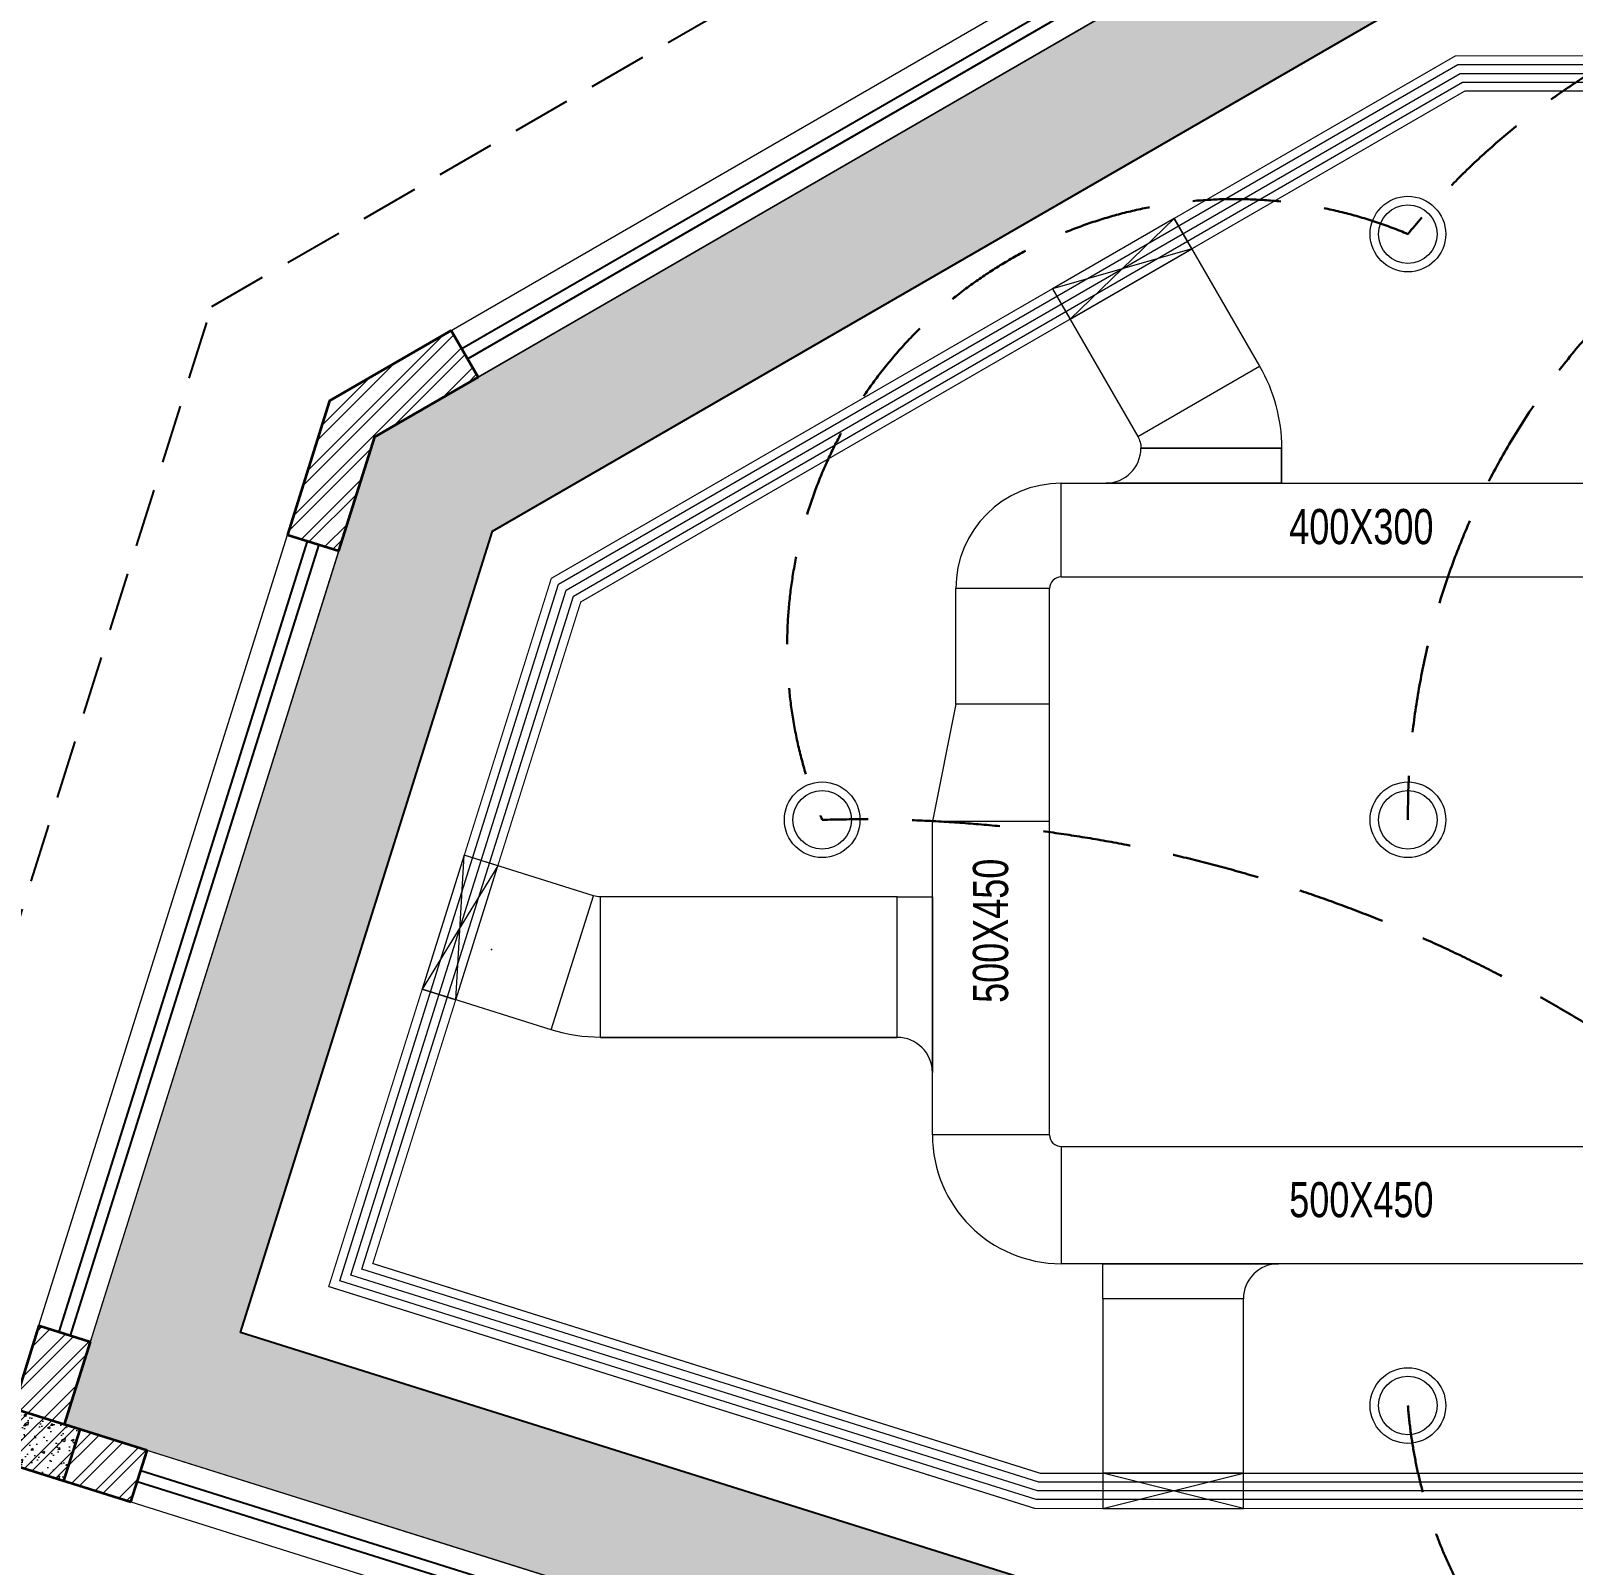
# Model space of a CAD drawing. Header units: millimetres. Extents: x -154478 to 73967, y -24076 to 107303.
# Drawn here: x -59718 to -53135, y 47595 to 54144 of the extents above; entities that cross this region are included whole.
import ezdxf

# ---------------------------------------------------------------- set-up
doc = ezdxf.new("R2010")
doc.units = ezdxf.units.MM
doc.header["$MEASUREMENT"] = 0
doc.header["$PDSIZE"] = -25
doc.linetypes.add('DASHED', pattern=[0.75, 0.5, -0.25])
doc.linetypes.add('HIDDEN', pattern=[0.375, 0.25, -0.125])
for name, color, linetype, lineweight in [('CA-ANNO-DIMS', 8, 'Continuous', 15), ('CA-COLUMN', 8, 'Continuous', 35), ('CA-ELEVATION', 8, 'Continuous', 15), ('CA-GLAZ', 8, 'Continuous', 25), ('CA-HATCH', 8, 'Continuous', 5), ('CA-WALL-EXTR', 8, 'Continuous', 35), ('E_CONTROL', 92, 'HIDDEN', 30), ('M_DETAIL', 7, 'Continuous', 9), ('M_SUPPLY DUCT', 5, 'Continuous', 9), ('Railing', 8, 'Continuous', 15)]:
    doc.layers.add(name, color=color, linetype=linetype, lineweight=lineweight)
for name, color, linetype in [('M_GRILL', 3, 'Continuous'), ('M_TEXT', 7, 'Continuous'), ('RCP', 5, 'Continuous')]:
    doc.layers.add(name, color=color, linetype=linetype)
doc.styles.add('A-TEXT', font='swisscl.ttf')
pattern_1 = [(45, (-141164.17, 0), (-66.29126, 66.29126), []), (45, (-141119.975, 0), (-66.29126, 66.29126), [])]

# ---------------------------------------------------------------- blocks, each defined once
blk = doc.blocks.new('C2 - 230 X 230')
at = {"layer": 'CA-HATCH'}
h = blk.add_hatch(dxfattribs=at)
h.set_pattern_fill('AR-CONC', color=256, scale=15, style=0)
h.set_pattern_definition([(50, (-125194.11, -47825.3), (107.58903, -9.41282), [11.25, -123.75]), (355, (-125194.11, -47825.3), (-20.8127, 112.82882), [9, -99]), (100.451444, (-125185.15, -47826.08), (86.77633, 103.416), [9.56103, -105.17132]), (46.1842, (-125194.11, -47795.3), (160.0862, -24.82789), [16.875, -185.625]), (96.63564, (-125180.77, -47797.37), (140.1993, 146.11779), [14.34155, -157.75706]), (351.18416, (-125194.11, -47795.3), (140.1993, 146.1178), [13.5, -148.5]), (21, (-125179.11, -47802.8), (89.53606, -60.392834), [11.25, -123.75]), (326, (-125179.11, -47802.8), (36.4973, 108.77251), [9, -99]), (71.451445, (-125171.65, -47807.83), (126.03336, 48.37967), [9.56103, -105.17132]), (37.5, (-125194.113, -47825.3), (1.823978, 49.934078), [0, -97.8, 0, -100.5, 0, -99.375]), (7.5, (-125194.11, -47825.3), (39.46043, 59.161757), [0, -57.3, 0, -95.55, 0, -37.875]), (327.5, (-125227.562, -47825.3), (80.073365, -3.383231), [0, -37.5, 0, -117, 0, -155.25]), (317.5, (-125242.56, -47825.3), (87.477925, 15.015747), [0, -48.75, 0, -77.7, 0, -110.25])])
h.paths.add_polyline_path([(230, 265), (0, 265), (0, -35), (230, -35)])
at = {"layer": 'CA-COLUMN'}
blk.add_lwpolyline([(0, 265), (230, 265), (230, -35), (0, -35)], close=True, dxfattribs=at)
blk = doc.blocks.new('A$Cb00ee4e1')
at = {"layer": 'CA-ANNO-DIMS', "color": 4}
for centre, radius in [((1500, 6569.2), 161.4), ((1500, 6569.2), 125), ((-1000, 4069.2), 161.4), ((1500, 4069.2), 161.4), ((-1000, 4069.2), 125), ((1500, 4069.2), 125), ((1500, 1569.2), 161.4), ((1500, 1569.2), 125)]:
    blk.add_circle(centre, radius, dxfattribs=at)

msp = doc.modelspace()

# ---------------------------------------------------------------- hatches: boundary and pattern name
at = {"layer": 'CA-HATCH', "transparency": 33554687}
h = msp.add_hatch(dxfattribs=at)
h.set_pattern_fill('ANSI32', color=256, scale=250)
h.set_pattern_definition(pattern_1)
h.paths.add_polyline_path([(-57808.034, 52666.494), (-57923.123, 52865.628), (-58442.603, 52565.393), (-58622.476, 51992.99), (-58403.055, 51924.038), (-58250.016, 52411.049)])
h = msp.add_hatch(dxfattribs=at)
h.set_pattern_fill('ANSI32', color=256, scale=250)
h.set_pattern_definition(pattern_1)
h.paths.add_polyline_path([(-59221.667, 48084.792), (-59574.649, 48195.713), (-59463.728, 48548.695), (-59683.149, 48617.647), (-59863.022, 48045.243), (-59290.618, 47865.37)])
at = {"layer": 'RCP', "transparency": 33554495}
h = msp.add_hatch(color=256, dxfattribs=at)
h.dxf.hatch_style = 1
h.paths.add_polyline_path([(-49940.445, 47537.426), (-49940.445, 16727.426), (-52740.445, 16727.426), (-52740.445, 47537.426), (-55478.392, 47537.426), (-58822.373, 48588.244), (-57747.614, 52008.412), (-53717.847, 54337.426), (-48963.044, 54337.426), (-44933.277, 52008.412), (-43858.518, 48588.244), (-47202.499, 47537.426)], flags=16)
h.paths.add_polyline_path([(-53340.445, 16127.426), (-53340.445, 46937.426), (-55570.445, 46937.426), (-59574.649, 48195.713), (-58250.016, 52411.049), (-53878.761, 54937.426), (-48802.129, 54937.426), (-44430.875, 52411.049), (-43106.242, 48195.713), (-47110.445, 46937.426), (-49340.445, 46937.426), (-49340.445, 16127.426)])
h.paths.add_polyline_path([(-52890.445, 46937.426), (-52890.445, 41864.724), (-53040.445, 41864.724), (-53040.445, 46937.426)], flags=16)
h.paths.add_polyline_path([(-49790.445, 46937.426), (-49790.445, 41864.724), (-49640.445, 41864.724), (-49640.445, 46937.426)], flags=16)
h.paths.add_polyline_path([(-55935.583, 46951.075), (-53203.44, 46951.075), (-53203.44, 47409.408), (-55935.583, 47409.408)], flags=24)
h.paths.add_polyline_path([(-49633.216, 46951.075), (-46901.074, 46951.075), (-46901.074, 47409.408), (-49633.216, 47409.408)], flags=24)
h.paths.add_polyline_path([(-52800.115, 27604.137), (-52800.115, 30336.28), (-53258.448, 30336.28), (-53258.448, 27604.137)], flags=24)
h.paths.add_polyline_path([(-49426.233, 27604.137), (-49426.233, 30336.28), (-49884.567, 30336.28), (-49884.567, 27604.137)], flags=24)

# ---------------------------------------------------------------- linework, layer by layer
at = {"layer": 'CA-ELEVATION'}
for p, q in [((-57923.123, 52865.628), (-54459.925, 54867.192)), ((-54344.835, 54668.058), (-57808.034, 52666.494)), ((-59683.149, 48617.647), (-58622.476, 51992.99)), ((-59463.728, 48548.695), (-58403.055, 51924.038)), ((-56200.445, 47135.398), (-59221.667, 48084.792)), ((-59290.618, 47865.37), (-56269.397, 46915.977))]:
    msp.add_line(p, q, dxfattribs=at)
msp.add_lwpolyline([(-53340.445, 16127.426), (-53340.445, 46937.426), (-55570.445, 46937.426), (-59574.649, 48195.713), (-58250.016, 52411.049), (-53878.761, 54937.426), (-48802.129, 54937.426), (-44430.875, 52411.049), (-43106.242, 48195.713), (-47110.445, 46937.426), (-49340.445, 46937.426), (-49340.445, 16127.426), (-53340.445, 16127.426)], dxfattribs=at)
at = {"layer": 'CA-GLAZ'}
for points in [[(-57878.088, 52787.706), (-54414.89, 54789.27), (-54389.87, 54745.98), (-57853.069, 52744.416)], [(-59597.288, 48590.666), (-58536.616, 51966.009), (-58488.915, 51951.019), (-59549.588, 48575.676)], [(-59248.648, 47998.931), (-56227.426, 47049.538), (-56242.416, 47001.838), (-59263.638, 47951.231)]]:
    msp.add_lwpolyline(points, close=True, dxfattribs=at)
at = {"layer": 'CA-WALL-EXTR', "ltscale": 100}
for p, q in [((-57923.123, 52865.628), (-57808.034, 52666.494)), ((-58622.476, 51992.99), (-58403.055, 51924.038)), ((-59683.149, 48617.647), (-59463.728, 48548.695)), ((-59290.618, 47865.37), (-59221.667, 48084.792))]:
    msp.add_line(p, q, dxfattribs=at)
at = {"layer": 'CA-WALL-EXTR', "linetype": 'DASHED', "lineweight": 25, "ltscale": 500}
msp.add_lwpolyline([(-60384.45, 359.33), (-62602.882, 7418.973), (-56530.615, 9327.132, 0.32759968), (-55970.445, 10090.336), (-55970.445, 15497.426), (-60200.445, 15497.426), (-60200.445, 41907.426), (-56600.445, 41907.426), (-56600.445, 46391.079), (-60615.298, 47652.713), (-58945.005, 52968.03), (-54101.36, 55767.426), (-48579.531, 55767.426), (-43735.886, 52968.03), (-42065.593, 47652.713), (-46080.445, 46391.079), (-46080.445, 41907.426), (-42480.445, 41907.426), (-42480.445, 15497.426), (-46710.445, 15497.426), (-46710.445, 10090.336, 0.32759968), (-46150.276, 9327.132), (-40078.008, 7418.973), (-42296.441, 359.33)], format="xyb", dxfattribs=at)
at = {"layer": 'CA-WALL-EXTR', "ltscale": 100}
for points in [[(-57923.123, 52865.628), (-58442.603, 52565.393), (-58622.476, 51992.99)], [(-58403.055, 51924.038), (-58250.016, 52411.049), (-57808.034, 52666.494)], [(-59683.149, 48617.647), (-59863.022, 48045.243), (-59290.618, 47865.37)], [(-59221.667, 48084.792), (-59574.649, 48195.713), (-59463.728, 48548.695)]]:
    msp.add_lwpolyline(points, dxfattribs=at)
at = {"layer": 'E_CONTROL', "ltscale": 1500}
for centre, radius, start, end in [((-51340.445, 51228.933), 3231.573, 39.3201826, 140.6798174), ((-50725.203, 50796.145), 3115.303, 52.7711767, 180.3589256), ((-54580.721, 51516.905), 1909.094, 67.1846357, 202.8153643), ((-56174.957, 44857.607), 5921.335, 35.2683938, 91.6015039), ((-51831.138, 48431.223), 2015.246, 184.3995924, 284.0926331)]:
    msp.add_arc(centre, radius, start, end, dxfattribs=at)
at = {"layer": 'M_DETAIL', "color": 8}
for points in [[(-49940.445, 47874.926), (-55426.612, 47874.926), (-58399.217, 48809.042), (-57465.013, 51781.929), (-53627.332, 53999.926), (-49053.559, 53999.926), (-45215.878, 51781.929), (-44281.673, 48809.042), (-47254.279, 47874.926)], [(-49940.445, 47912.426), (-55420.859, 47912.426), (-58352.2, 48833.575), (-57433.613, 51756.765), (-53617.275, 53962.426), (-49063.616, 53962.426), (-45247.278, 51756.765), (-44328.691, 48833.575), (-47260.032, 47912.426)], [(-49940.445, 47949.926), (-55415.105, 47949.926), (-58305.183, 48858.109), (-57402.213, 51731.6), (-53607.218, 53924.926), (-49073.673, 53924.926), (-45278.678, 51731.6), (-44375.708, 48858.109), (-47265.786, 47949.926)]]:
    msp.add_lwpolyline(points, close=True, dxfattribs=at)
at = {"layer": 'M_GRILL', "const_width": 5}
for points in [[(-49940.445, 47837.426), (-55432.365, 47837.426), (-58446.235, 48784.509), (-57496.413, 51807.094), (-53637.389, 54037.426), (-49043.501, 54037.426), (-45184.478, 51807.094), (-44234.656, 48784.509), (-47248.526, 47837.426), (-49940.445, 47837.426)], [(-49940.445, 47987.426), (-55409.352, 47987.426), (-58258.166, 48882.642), (-57370.813, 51706.435), (-53597.161, 53887.426), (-49083.73, 53887.426), (-45310.078, 51706.435), (-44422.725, 48882.642), (-47271.539, 47987.426), (-49940.445, 47987.426)]]:
    msp.add_lwpolyline(points, dxfattribs=at)
at = {"layer": 'M_SUPPLY DUCT', "color": 5}
for p, q in [((-55319.961, 52213.206), (-51771.132, 52213.206)), ((-55319.961, 51813.206), (-55319.961, 52213.206)), ((-55319.961, 51813.206), (-51771.132, 51813.206)), ((-55769.961, 51270.873), (-55769.961, 51763.206)), ((-55369.961, 51763.206), (-55769.961, 51763.206)), ((-55369.961, 49432.071), (-55369.961, 51763.206)), ((-55869.961, 49432.071), (-55869.961, 50770.873)), ((-55369.961, 49432.071), (-55869.961, 49432.071)), ((-55319.961, 49382.071), (-51890.445, 49382.071)), ((-55319.961, 49382.071), (-55319.961, 48882.071)), ((-51890.445, 48882.071), (-55319.961, 48882.071))]:
    msp.add_line(p, q, dxfattribs=at)
for points in [[(-55282.504, 52913.378), (-54763.024, 53213.613), (-54838.083, 53343.482), (-55357.563, 53043.248)], [(-55282.504, 52913.378), (-54763.024, 53213.613), (-54838.083, 53343.482), (-55357.563, 53043.248)], [(-55869.961, 50770.873), (-55369.961, 50770.873), (-55369.961, 51270.873), (-55769.961, 51270.873)], [(-57904.426, 50008.337), (-57724.553, 50580.74), (-57867.653, 50625.708), (-58047.526, 50053.305)], [(-57904.426, 50008.337), (-57724.553, 50580.74), (-57867.653, 50625.708), (-58047.526, 50053.305)], [(-55142.709, 47837.426), (-54542.709, 47837.426), (-54542.709, 47987.426), (-55142.709, 47987.426)], [(-55142.709, 47837.426), (-54542.709, 47837.426), (-54542.709, 47987.426), (-55142.709, 47987.426)]]:
    msp.add_lwpolyline(points, close=True, dxfattribs=at)
for points in [[(-55282.504, 52913.378), (-54838.083, 53343.482)], [(-55282.504, 52913.378), (-54838.083, 53343.482)], [(-54763.024, 53213.613), (-55357.563, 53043.248)], [(-54763.024, 53213.613), (-55357.563, 53043.248)], [(-54993.451, 52413.245), (-54473.971, 52713.48)], [(-54380.031, 52363.206), (-54980.031, 52363.206)], [(-54380.031, 52213.206), (-54380.031, 52363.206)], [(-57904.426, 50008.337), (-57867.653, 50625.708)], [(-57904.426, 50008.337), (-57867.653, 50625.708)], [(-57724.553, 50580.74), (-58047.526, 50053.305)], [(-57724.553, 50580.74), (-58047.526, 50053.305)], [(-57496.319, 49880.093), (-57316.446, 50452.496)], [(-57286.467, 49847.897), (-57286.467, 50447.897)], [(-57286.467, 49847.897), (-56019.961, 49847.897)], [(-55142.709, 48732.071), (-55142.709, 47837.426), (-54542.709, 47837.426), (-54542.709, 48732.071)], [(-55142.709, 47837.426), (-54542.709, 47987.426)], [(-54542.709, 47837.426), (-55142.709, 47987.426)], [(-55142.709, 47837.426), (-54542.709, 47987.426)], [(-54542.709, 47837.426), (-55142.709, 47987.426)]]:
    msp.add_lwpolyline(points, dxfattribs=at)
for points in [[(-54838.083, 53343.482), (-54473.971, 52713.48, -0.13176733), (-54380.031, 52363.206), (-54380.031, 52213.206)], [(-55357.563, 53043.248), (-54993.451, 52413.245, -0.13176733), (-54980.031, 52363.206)], [(-56019.961, 50447.897), (-57286.467, 50447.897, -0.07626501), (-57316.446, 50452.496), (-57867.653, 50625.708)], [(-56019.961, 49847.897), (-57286.467, 49847.897, -0.07626501), (-57496.319, 49880.093), (-58047.526, 50053.305)]]:
    msp.add_lwpolyline(points, format="xyb", dxfattribs=at)
for points in [[(-54380.031, 52213.206), (-55130.031, 52213.206, 0.41421356), (-54980.031, 52363.206), (-54380.031, 52363.206)], [(-55869.961, 50447.897), (-55869.961, 49697.897, 0.41421356), (-56019.961, 49847.897), (-56019.961, 50447.897)], [(-55142.709, 48882.071), (-54392.709, 48882.071, 0.41421356), (-54542.709, 48732.071), (-55142.709, 48732.071)]]:
    msp.add_lwpolyline(points, format="xyb", close=True, dxfattribs=at)
for centre, radius, start, end in [((-55319.961, 51763.206), 450, 90, 180), ((-55319.961, 51763.206), 50, 90, 180), ((-55319.961, 49432.071), 550, 180, 270), ((-55319.961, 49432.071), 50, 180, 270)]:
    msp.add_arc(centre, radius, start, end, dxfattribs=at)
at = {"layer": 'M_SUPPLY DUCT', "color": 2}
msp.add_point((-57751.786, 50222.669), dxfattribs=at)
msp.add_point((-57751.786, 50222.669), dxfattribs=at)
at = {"layer": 'RCP'}
msp.add_lwpolyline([(-49940.445, 47537.426), (-49940.445, 16727.426), (-52740.445, 16727.426), (-52740.445, 47537.426), (-55478.392, 47537.426), (-58822.373, 48588.244), (-57747.614, 52008.412), (-53717.847, 54337.426), (-48963.044, 54337.426), (-44933.277, 52008.412), (-43858.518, 48588.244), (-47202.499, 47537.426)], close=True, dxfattribs=at)

# ---------------------------------------------------------------- block references
at = {"layer": 'CA-COLUMN', "xscale": -1, "rotation": 72.55511690290626}
msp.add_blockref('C2 - 230 X 230', (-59541.259, 48185.221), dxfattribs=at)
at = {"layer": 'Railing', "color": 2}
msp.add_blockref('A$Cb00ee4e1', (-55340.445, 46707.426), dxfattribs=at)

# ---------------------------------------------------------------- texts
at = {"layer": 'M_TEXT', "char_height": 150, "width": 2257.88655, "attachment_point": 9, "style": 'A-TEXT'}
for s, insert in [('\\pxqc;400X300', (-52910.19, 51951.093)), ('\\pxqc;500X450', (-52910.19, 49078.402))]:
    msp.add_mtext(s, dxfattribs=dict(at, insert=insert))
at = {"layer": 'M_TEXT', "insert": (-55696.983, 51281.9), "char_height": 150, "width": 1957.88655, "attachment_point": 3, "rotation": 90, "style": 'A-TEXT'}
msp.add_mtext('\\pxqc;500X450', dxfattribs=at)

doc.saveas('drawing.dxf')
